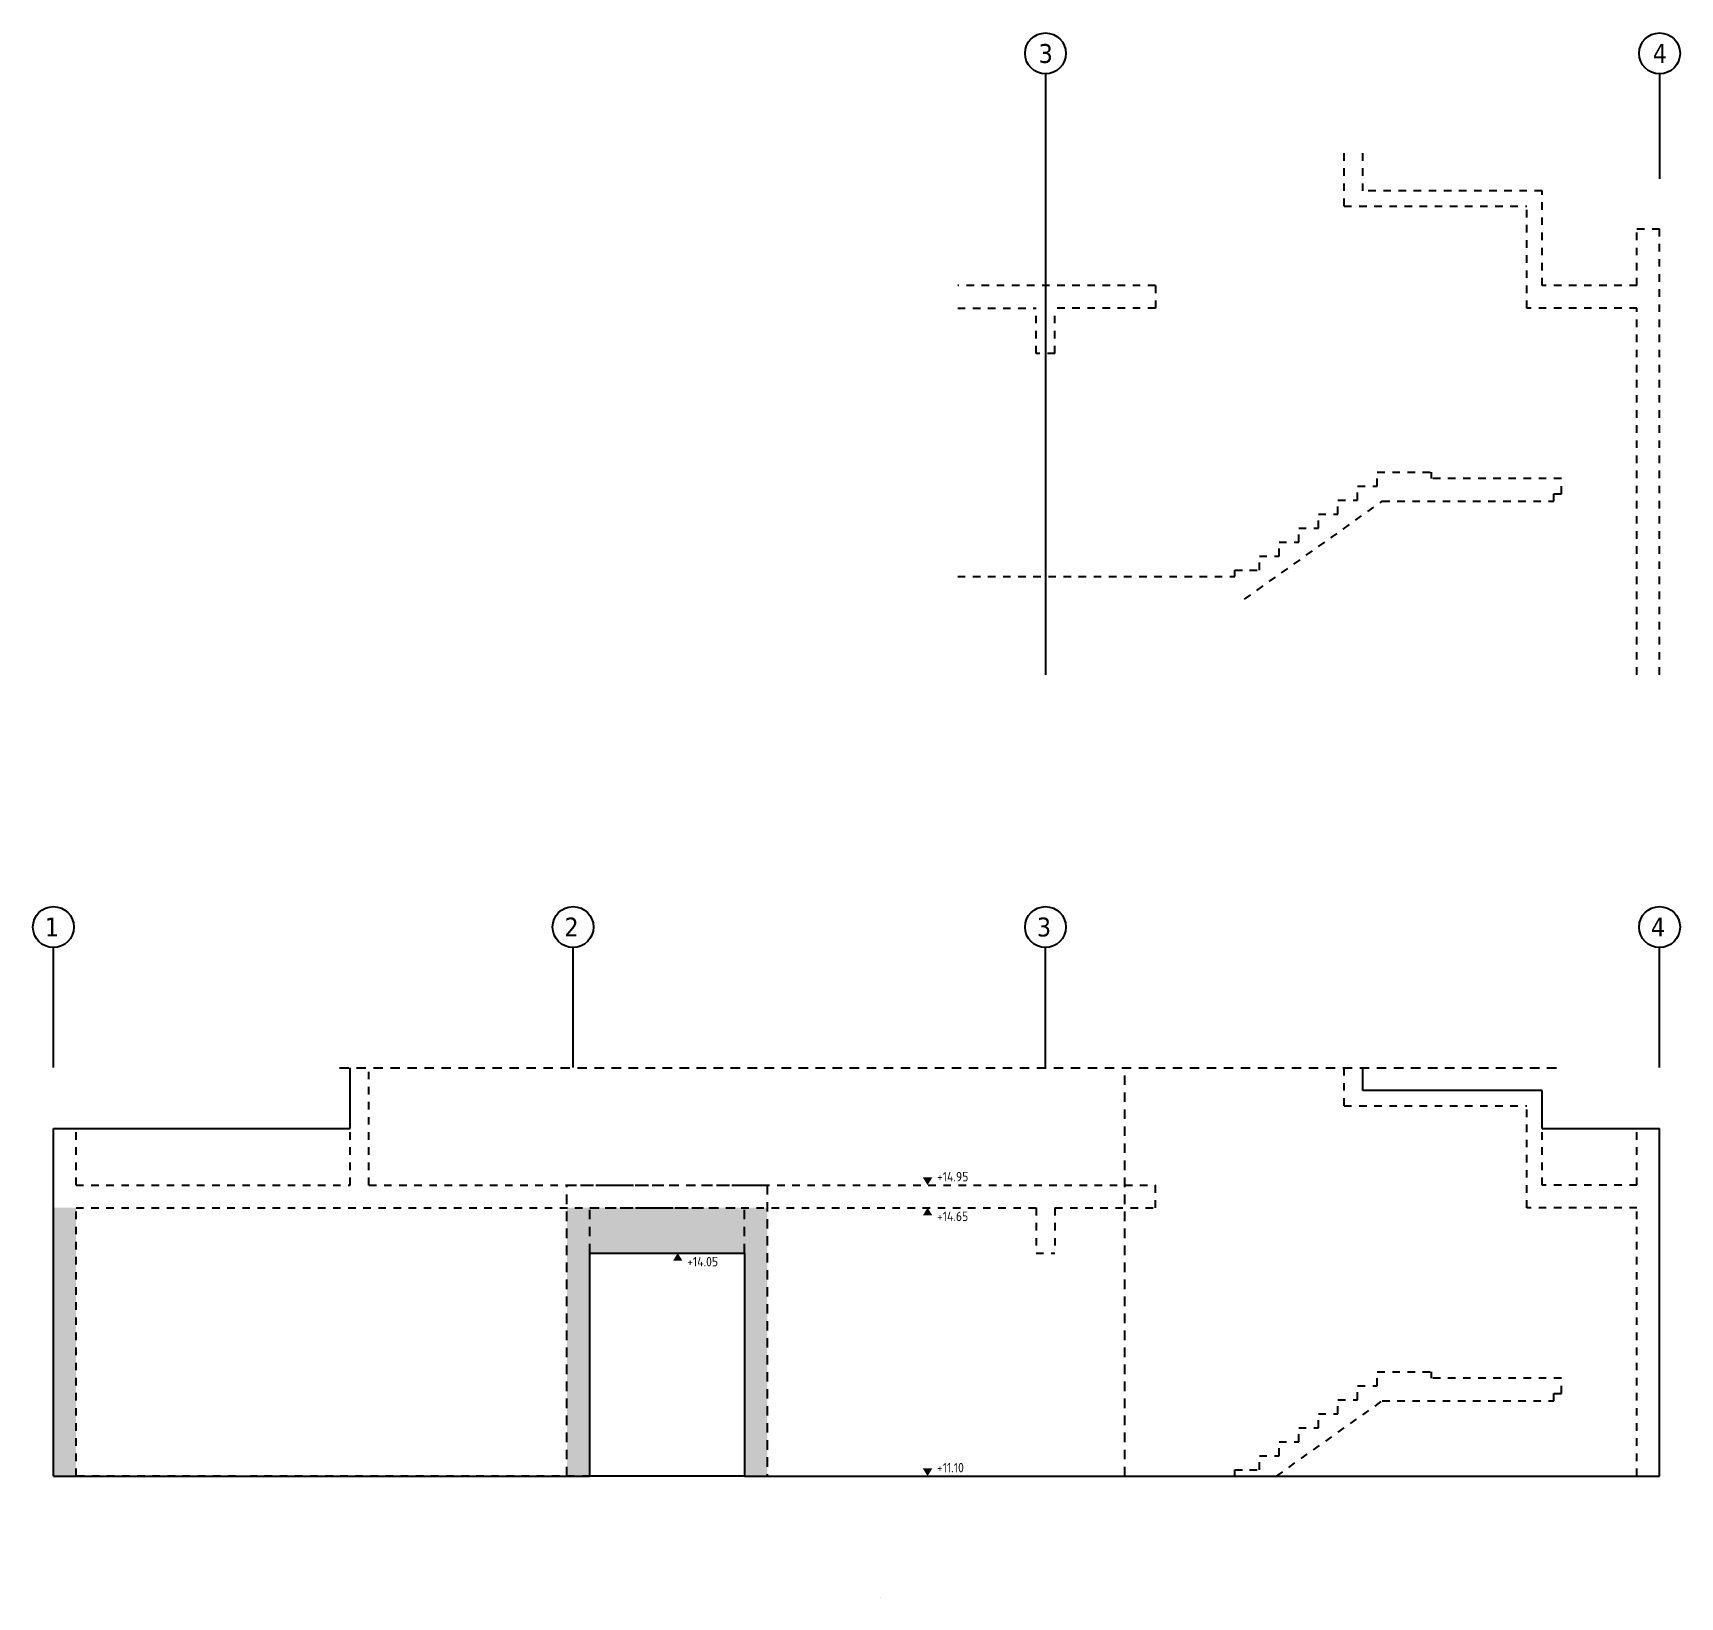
# Model space of a CAD drawing. Extents: x 21.6 to 105.5, y -19 to 78.7.
# Drawn here: x 42 to 63.79, y 57.67 to 78.36 of the extents above; entities that cross this region are included whole.
import ezdxf

# ---------------------------------------------------------------- set-up
doc = ezdxf.new("R2010")
doc.units = 0
doc.header["$LTSCALE"] = 0.5
for name, pattern in [('AUSGEZOGEN', [1000.01, 1000, 0.01]), ('DOT', [0.175, 0.05, -0.125]), ('HIDDEN', [0.375, 0.25, -0.125]), ('PUNKT', [0.175, 0.05, -0.125]), ('VERDECKT', [0.375, 0.25, -0.125])]:
    doc.linetypes.add(name, pattern=pattern)
for name, color, linetype in [('ACHSEN', 7, 'Continuous'), ('AFU', 7, 'Continuous'), ('BETON', 7, 'Continuous'), ('DRUEBER', 7, 'Continuous'), ('grau_hell', 7, 'Continuous'), ('grau_mittel', 7, 'Continuous'), ('HBT', 7, 'Continuous'), ('HILFE', 7, 'Continuous'), ('koten', 7, 'Continuous'), ('SFP_Achsen', 7, 'Continuous'), ('VERDECKT', 7, 'Continuous')]:
    doc.layers.add(name, color=color, linetype=linetype)
doc.styles.add('helv', font='tahoma.ttf')
doc.styles.add('txt', font='isocp.shx')
doc.linetypes.add('AFU_50L', pattern='A,0.75,["/",Standard,S=0.2,R=0,X=-0.01,Y=-0.1],0.07,["/",Standard,S=0.2,R=0,X=-0.01,Y=-0.1],0.75', length=1.57)

# ---------------------------------------------------------------- blocks, each defined once
blk = doc.blocks.new('OKRD_O')
at = {"color": 0, "linetype": 'ByBlock'}
blk.add_solid([(-0.125, 0.202), (0.125, 0.202), (0, 0)], dxfattribs=at)
at = {"color": 0, "linetype": 'ByBlock', "style": 'txt'}
blk.add_attdef('OKRD', (0.25, 0.1), '', height=0.25, dxfattribs=at)
blk = doc.blocks.new('OKRD_U')
at = {"color": 0, "linetype": 'ByBlock'}
blk.add_solid([(-0.125, -0.202), (0.125, -0.202), (0, 0)], dxfattribs=at)
at = {"color": 0, "linetype": 'ByBlock', "style": 'txt'}
blk.add_attdef('OKRD', (0.25, -0.35), '', height=0.25, dxfattribs=at)

msp = doc.modelspace()

# ---------------------------------------------------------------- hatches: boundary and pattern name
at = {"layer": 'grau_hell'}
msp.add_hatch(color=9, dxfattribs=at).paths.add_polyline_path([(49.3655, 62.8188), (49.3655, 62.2188), (51.4155, 62.2188), (51.4155, 62.8188)])
at = {"layer": 'grau_mittel'}
msp.add_hatch(color=61, dxfattribs=at).paths.add_polyline_path([(42.5705, 62.8188), (42.2705, 62.8188), (42.2705, 59.2688), (42.5705, 59.2688)])
h = msp.add_hatch(color=61, dxfattribs=at)
h.paths.add_polyline_path([(49.0655, 59.7688), (49.0655, 59.2688), (49.3655, 59.2688), (49.3655, 59.7688)])
h.paths.add_polyline_path([(49.0655, 59.7688), (49.3655, 59.7688), (49.3655, 62.2188), (49.3655, 62.8188), (49.0655, 62.8188)])
h = msp.add_hatch(color=61, dxfattribs=at)
h.paths.add_polyline_path([(51.7155, 59.7688), (51.4155, 59.7688), (51.4155, 59.2688), (51.7155, 59.2688)])
h.paths.add_polyline_path([(51.7155, 62.8188), (51.4155, 62.8188), (51.4155, 62.2188), (51.4155, 59.7688), (51.7155, 59.7688)])

# ---------------------------------------------------------------- linework, layer by layer
at = {"layer": 'ACHSEN', "color": 140, "linetype": 'AUSGEZOGEN'}
for p, q in [((55.3955, 77.8213), (55.3955, 69.8713)), ((63.5205, 77.8213), (63.5205, 76.4312)), ((42.2705, 64.6744), (42.2705, 66.2625)), ((49.1455, 64.6744), (49.1455, 66.2625)), ((55.3955, 64.6744), (55.3955, 66.2625)), ((63.5205, 64.6744), (63.5205, 66.2625))]:
    msp.add_line(p, q, dxfattribs=at)
at = {"layer": 'AFU', "color": 8, "linetype": 'AFU_50L'}
for p, q in [((42.2705, 59.2688), (49.3655, 59.2688)), ((51.4155, 59.2688), (63.5205, 59.2688))]:
    msp.add_line(p, q, dxfattribs=at)
at = {"layer": 'BETON', "color": 6, "linetype": 'AUSGEZOGEN'}
for p, q in [((46.1955, 63.8688), (46.1955, 64.6718)), ((59.5955, 64.3688), (59.5955, 64.6718)), ((61.9655, 64.3688), (59.5955, 64.3688)), ((61.9655, 63.8688), (61.9655, 64.3688)), ((42.2705, 59.2688), (42.2705, 63.8688)), ((42.2705, 63.8688), (46.1955, 63.8688)), ((61.9655, 63.8688), (63.5205, 63.8688)), ((63.5205, 59.2688), (63.5205, 63.8688)), ((49.3655, 59.2688), (49.3655, 62.2188)), ((49.3655, 62.2188), (51.4155, 62.2188)), ((51.4155, 62.2188), (51.4155, 59.2688)), ((51.4155, 59.2688), (49.3655, 59.2688))]:
    msp.add_line(p, q, dxfattribs=at)
at = {"layer": 'DRUEBER', "color": 7, "linetype": 'PUNKT'}
for p, q in [((59.3455, 76.0713), (59.3455, 76.8213)), ((59.5955, 76.2713), (59.5955, 76.8213)), ((61.9655, 76.2713), (59.5955, 76.2713)), ((61.9655, 75.0213), (61.9655, 76.2713)), ((59.3455, 76.0713), (61.7655, 76.0713)), ((61.7655, 74.7213), (61.7655, 76.0713)), ((63.2205, 75.0213), (63.2205, 75.7713)), ((63.2205, 75.7713), (63.5205, 75.7713)), ((63.5205, 69.8713), (63.5205, 75.7713)), ((56.8505, 75.0213), (54.2344, 75.0213)), ((56.8505, 75.0213), (56.8505, 74.7213)), ((63.2205, 75.0213), (61.9655, 75.0213)), ((54.2344, 74.7213), (55.2705, 74.7213)), ((55.2705, 74.1213), (55.2705, 74.7213)), ((55.5205, 74.1213), (55.5205, 74.7213)), ((56.8505, 74.7213), (55.5205, 74.7213)), ((63.2205, 74.7213), (61.7655, 74.7213)), ((63.2205, 69.8713), (63.2205, 74.7213)), ((55.5205, 74.1213), (55.2705, 74.1213)), ((59.5255, 72.1813), (59.5255, 72.3663)), ((59.5255, 72.3663), (59.7855, 72.3663)), ((59.7855, 72.3663), (59.7855, 72.5513)), ((59.7855, 72.5513), (60.5005, 72.5513)), ((60.5005, 72.4663), (60.5005, 72.5513)), ((62.2205, 72.4663), (60.5005, 72.4663)), ((62.2205, 72.2663), (62.2205, 72.4663)), ((58.0305, 70.8713), (59.8505, 72.1663)), ((59.2655, 71.9963), (59.2655, 72.1813)), ((59.2655, 72.1813), (59.5255, 72.1813)), ((59.8505, 72.1663), (62.1205, 72.1663)), ((62.1205, 72.1663), (62.1205, 72.2663)), ((62.1205, 72.2663), (62.2205, 72.2663)), ((59.0055, 71.8113), (59.0055, 71.9963)), ((59.0055, 71.9963), (59.2655, 71.9963)), ((58.7455, 71.6263), (58.7455, 71.8113)), ((58.7455, 71.8113), (59.0055, 71.8113)), ((58.4855, 71.4413), (58.4855, 71.6263)), ((58.4855, 71.6263), (58.7455, 71.6263)), ((58.2255, 71.2563), (58.2255, 71.4413)), ((58.2255, 71.4413), (58.4855, 71.4413)), ((54.2344, 71.1713), (57.9005, 71.1713)), ((57.9005, 71.1713), (57.9005, 71.2563)), ((57.9005, 71.2563), (58.0955, 71.2563)), ((58.0955, 71.2563), (58.2255, 71.2563)), ((46.4455, 63.1188), (46.4455, 64.6718)), ((59.3455, 64.1688), (59.3455, 64.6718)), ((59.3455, 64.1688), (61.7655, 64.1688)), ((61.7655, 62.8188), (61.7655, 64.1688)), ((46.1955, 63.1188), (46.1955, 63.8688)), ((61.9655, 63.1188), (61.9655, 63.8688)), ((63.2205, 63.1188), (63.2205, 63.8688)), ((42.5705, 63.1188), (46.1955, 63.1188)), ((46.4455, 63.1188), (56.8505, 63.1188)), ((56.8505, 62.8188), (56.8505, 63.1188)), ((63.2205, 63.1188), (61.9655, 63.1188)), ((42.5705, 62.8188), (55.2705, 62.8188)), ((55.2705, 62.8188), (55.2705, 62.2188)), ((55.5205, 62.8188), (56.8505, 62.8188)), ((55.5205, 62.8188), (55.5205, 62.2188)), ((63.2205, 62.8188), (61.7655, 62.8188)), ((63.2205, 59.2688), (63.2205, 62.8188)), ((55.2705, 62.2188), (55.5205, 62.2188)), ((59.7855, 60.4638), (59.7855, 60.6488)), ((59.7855, 60.6488), (60.5005, 60.6488)), ((60.5005, 60.5638), (60.5005, 60.6488)), ((59.5255, 60.2788), (59.5255, 60.4638)), ((59.5255, 60.4638), (59.7855, 60.4638)), ((62.2205, 60.5638), (60.5005, 60.5638)), ((62.1205, 60.2638), (62.1205, 60.3638)), ((62.1205, 60.3638), (62.2205, 60.3638)), ((62.2205, 60.3638), (62.2205, 60.5638)), ((58.4522, 59.2688), (59.8505, 60.2638)), ((59.2655, 60.0938), (59.2655, 60.2788)), ((59.2655, 60.2788), (59.5255, 60.2788)), ((59.8505, 60.2638), (62.1205, 60.2638)), ((59.0055, 59.9088), (59.0055, 60.0938)), ((59.0055, 60.0938), (59.2655, 60.0938)), ((58.4855, 59.5388), (58.4855, 59.7238)), ((58.4855, 59.7238), (58.7455, 59.7238)), ((58.7455, 59.7238), (58.7455, 59.9088)), ((58.7455, 59.9088), (59.0055, 59.9088)), ((58.2255, 59.3538), (58.2255, 59.5388)), ((58.2255, 59.5388), (58.4855, 59.5388)), ((63.5205, 59.2688), (63.5205, 59.4988)), ((57.9005, 59.2688), (57.9005, 59.3538)), ((57.9005, 59.3538), (58.0955, 59.3538)), ((58.0955, 59.3538), (58.2255, 59.3538))]:
    msp.add_line(p, q, dxfattribs=at)
at = {"layer": 'DRUEBER', "color": 7, "linetype": 'DOT'}
for p, q in [((42.5705, 63.1188), (42.5705, 63.8688)), ((42.5705, 59.2688), (42.5705, 62.8188)), ((44.6805, 59.2688), (42.5705, 59.2688)), ((49.3655, 59.2688), (44.8805, 59.2688)), ((51.4155, 59.2688), (57.9005, 59.2688))]:
    msp.add_line(p, q, dxfattribs=at)
at = {"layer": 'HBT', "color": 7, "linetype": 'VERDECKT'}
msp.add_line((53.2185, 57.6688), (53.2185, 57.6688), dxfattribs=at)
at = {"layer": 'HILFE', "color": 102, "linetype": 'HIDDEN'}
msp.add_line((46.0551, 64.6718), (62.2206, 64.6718), dxfattribs=at)
at = {"layer": 'SFP_Achsen', "color": 7, "linetype": 'AUSGEZOGEN'}
for centre in [(55.3955, 78.0917), (63.5205, 78.0917), (42.2705, 66.5329), (49.1455, 66.5329), (55.3955, 66.5329), (63.5205, 66.5329)]:
    msp.add_circle(centre, 0.2705, dxfattribs=at)
at = {"layer": 'VERDECKT', "color": 7, "linetype": 'HIDDEN'}
for p, q in [((56.4455, 59.2688), (56.4455, 64.6718)), ((49.0655, 59.2688), (49.0655, 63.1188)), ((49.0655, 63.1188), (51.7155, 63.1188)), ((51.7155, 63.1188), (51.7155, 59.2688)), ((49.3655, 62.2188), (49.3655, 62.8188)), ((49.3655, 62.8188), (51.4155, 62.8188)), ((51.4155, 62.2188), (51.4155, 62.8188))]:
    msp.add_line(p, q, dxfattribs=at)

# ---------------------------------------------------------------- block references
at = {"layer": 'koten', "color": 7, "linetype": 'AFU_50L', "xscale": 0.5, "yscale": 0.5, "zscale": 0.5}
for name, p, values in [('OKRD_O', (53.8358, 63.1188), {'OKRD': '+14.95'}), ('OKRD_U', (53.8358, 62.8188), {'OKRD': '+14.65'})]:
    msp.add_blockref(name, p, dxfattribs=at).add_auto_attribs(values)
at = {"layer": 'koten', "color": 7, "linetype": 'AUSGEZOGEN', "xscale": 0.5, "yscale": 0.5, "zscale": 0.5}
for name, p, values in [('OKRD_U', (50.5305, 62.2188), {'OKRD': '+14.05'}), ('OKRD_O', (53.8358, 59.2688), {'OKRD': '+11.10'})]:
    msp.add_blockref(name, p, dxfattribs=at).add_auto_attribs(values)

# ---------------------------------------------------------------- texts
at = {"layer": 'SFP_Achsen', "color": 6, "linetype": 'AUSGEZOGEN', "style": 'helv'}
for s, p in [('3', (55.3049, 77.9655)), ('4', (63.4299, 77.9655)), ('1', (42.1565, 66.4085)), ('2', (49.0315, 66.4085)), ('3', (55.2815, 66.4085)), ('4', (63.4065, 66.4085))]:
    msp.add_text(s, height=0.25, dxfattribs=at).set_placement(p)

doc.saveas('drawing.dxf')
